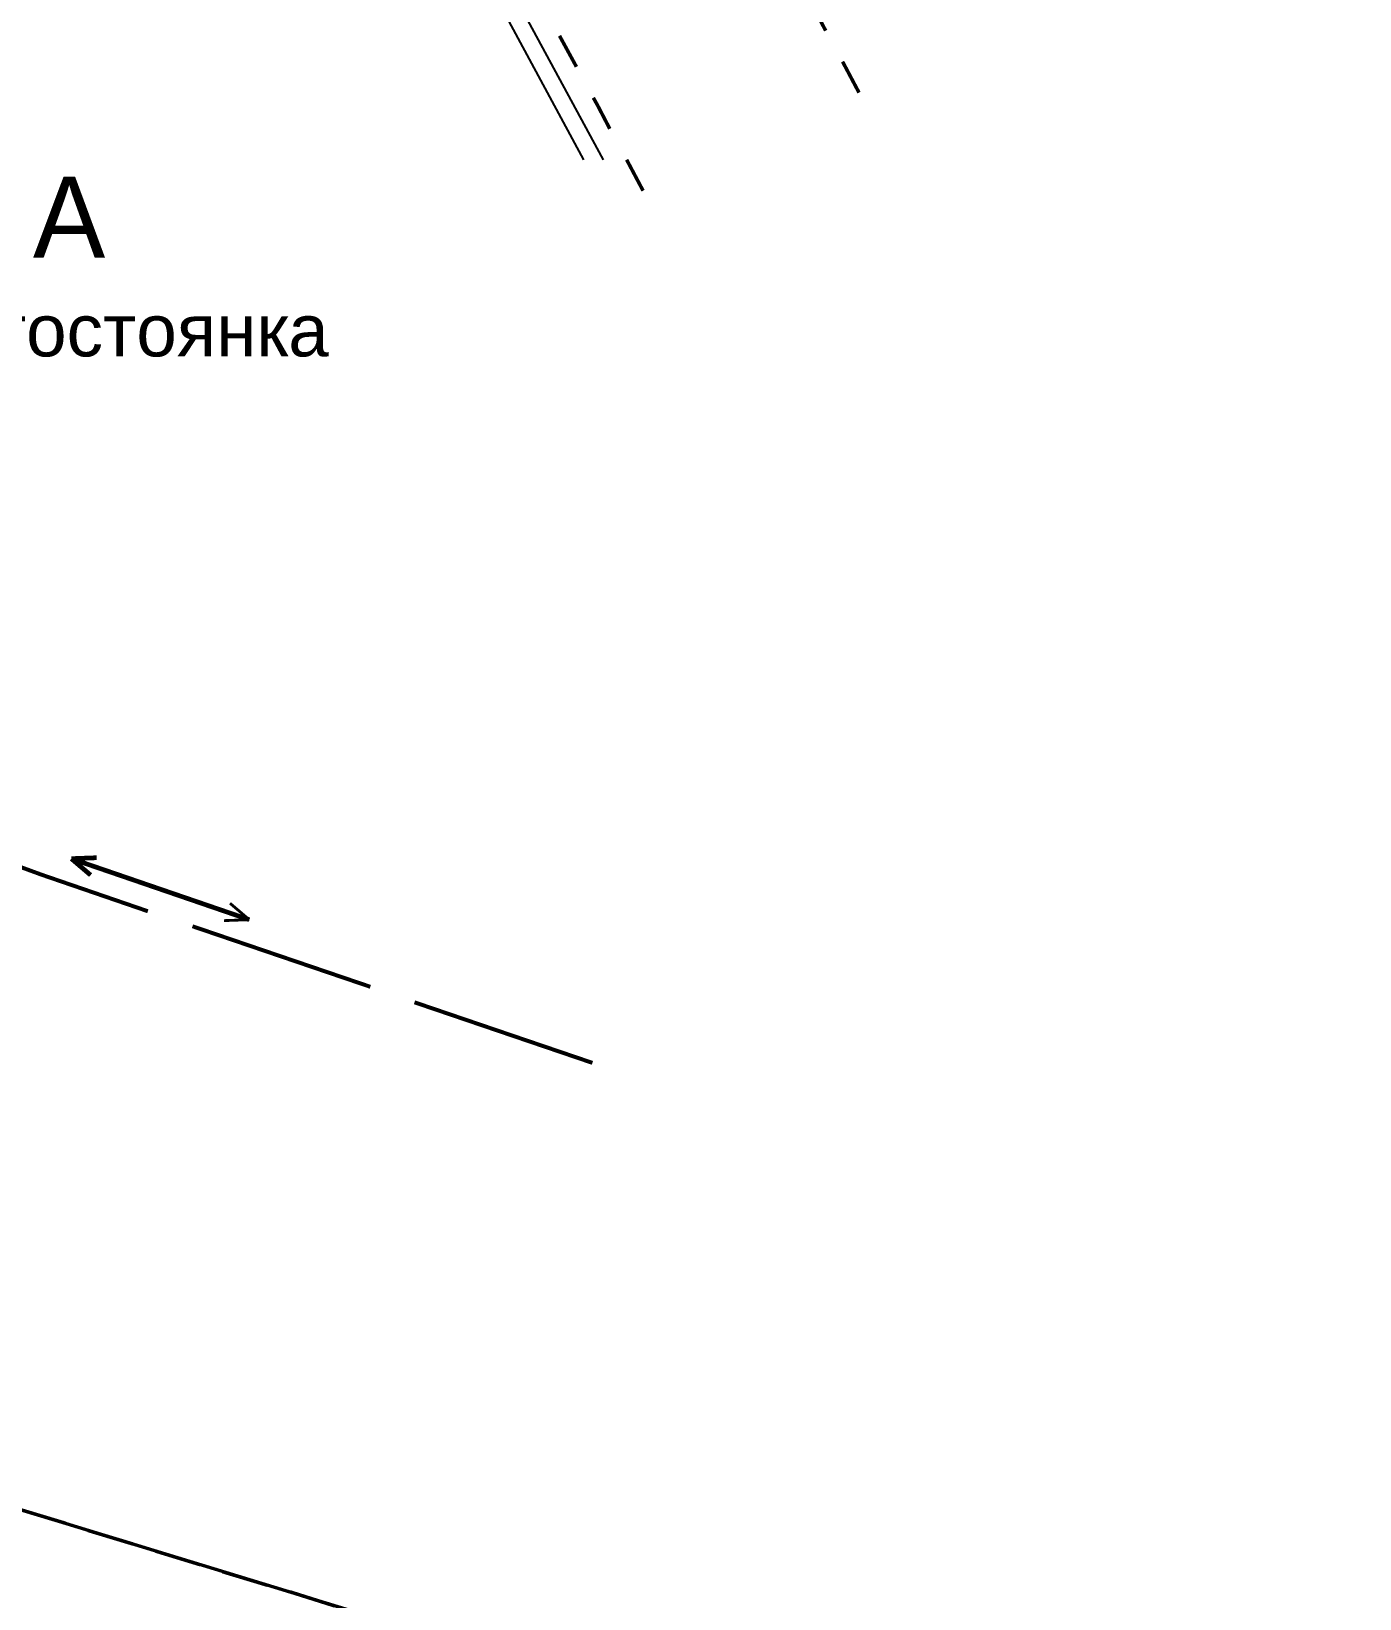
# Model space of a CAD drawing. Extents: x -2634 to -2115, y -2142 to -1393.
# Drawn here: x -2235.46 to -2207.16, y -1716.02 to -1682.63 of the extents above; entities that cross this region are included whole.
import ezdxf

# ---------------------------------------------------------------- set-up
doc = ezdxf.new("R2010")
doc.units = 0
doc.header["$MEASUREMENT"] = 0
for name, color, linetype in [('500_Дополн-Бордюры__п', 7, 'Continuous'), ('500_Дороги-Проезжие_ч', 7, 'Continuous'), ('500_Линии_-Электрокаб', 7, 'Continuous'), ('500_Строен-Здания', 7, 'Continuous'), ('500_Трубоп-Водопровод', 7, 'Continuous')]:
    doc.layers.add(name, color=color, linetype=linetype)
doc.styles.add('TARIAL', font='Arial')

msp = doc.modelspace()

# ---------------------------------------------------------------- linework, layer by layer
at = {"layer": '500_Дополн-Бордюры__п', "color": 0}
for p, q in [((-2233.75, -1666.01), (-2223.282, -1685.37)), ((-2223.695, -1685.37), (-2234.04, -1666.18))]:
    msp.add_line(p, q, dxfattribs=at)
at = {"layer": '500_Дополн-Бордюры__п', "color": 1, "const_width": 0.075}
for points in [[(-2218.54, -1682.62), (-2218.89, -1681.96)], [(-2224.21, -1682.73), (-2223.85, -1683.39)], [(-2217.83, -1683.94), (-2218.18, -1683.28)], [(-2223.49, -1684.05), (-2223.4, -1684.21)], [(-2223.4, -1684.21), (-2223.14, -1684.71)], [(-2222.78, -1685.37), (-2222.43, -1686.03)]]:
    msp.add_lwpolyline(points, dxfattribs=at)
at = {"layer": '500_Линии_-Электрокаб', "color": 1}
for points, const_width in [([(-2234.07, -1700.24), (-2234.61, -1700.26)], 0.1), ([(-2230.82, -1701.56), (-2234.61, -1700.26)], 0.1), ([(-2234.2, -1700.61), (-2234.61, -1700.26)], 0.1), ([(-2230.82, -1701.56), (-2231.23, -1701.21)], 0.06), ([(-2230.82, -1701.56), (-2231.36, -1701.58)], 0.06)]:
    msp.add_lwpolyline(points, dxfattribs=dict(at, const_width=const_width))
at = {"layer": '500_Строен-Здания', "color": 0, "const_width": 0.07}
msp.add_lwpolyline([(-2305.69, -1839.75), (-2296.43, -1809.31), (-2296.37, -1809.15), (-2273.6, -1734.35), (-2264.74, -1705.25), (-2250.02, -1709.75), (-2170.67, -1734), (-2204.78, -1846.48), (-2205.99, -1850.46), (-2211.31, -1867.98)], close=True, dxfattribs=at)
at = {"layer": '500_Строен-Здания', "color": 0, "const_width": 0.075}
for points in [[(-2235.69, -1714.13), (-2234.73, -1714.42)], [(-2234.26, -1714.57), (-2233.3, -1714.86)], [(-2232.82, -1715.01), (-2231.87, -1715.3)], [(-2231.39, -1715.45), (-2230.43, -1715.74)], [(-2229.95, -1715.88), (-2229, -1716.18)]]:
    msp.add_lwpolyline(points, dxfattribs=at)
at = {"layer": '500_Трубоп-Водопровод', "color": 94, "const_width": 0.085}
for points in [[(-2235.25, -1700.6), (-2236.75, -1700.05)], [(-2232.98, -1701.38), (-2235.25, -1700.6)], [(-2228.24, -1702.99), (-2232.03, -1701.7)], [(-2223.51, -1704.61), (-2227.3, -1703.32)]]:
    msp.add_lwpolyline(points, dxfattribs=at)

# ---------------------------------------------------------------- texts
at = {"layer": '500_Дороги-Проезжие_ч', "color": 0}
msp.add_text('А', height=1.73, dxfattribs=at).set_placement((-2235.43, -1687.46))
at = {"layer": '500_Дороги-Проезжие_ч', "color": 0, "style": 'TARIAL'}
msp.add_text('автостоянка ', height=1.11, dxfattribs=at).set_placement((-2237.97, -1689.56))

doc.saveas('drawing.dxf')
